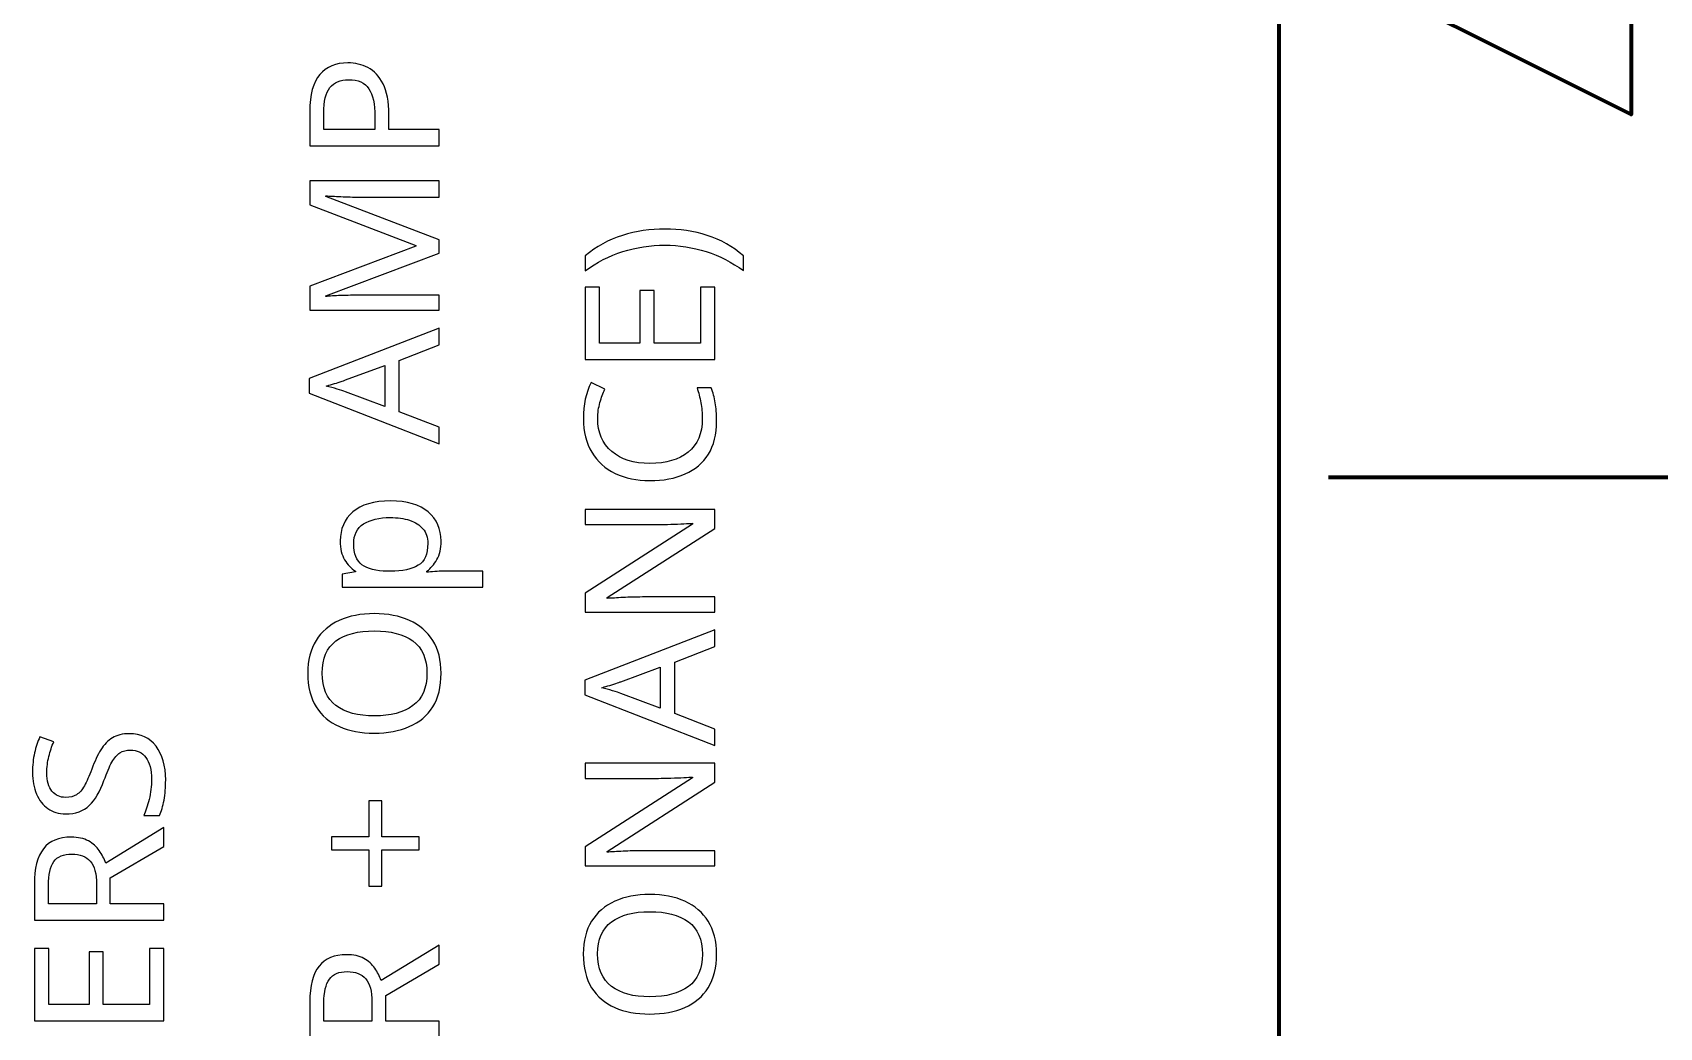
# Model space of a CAD drawing. Header units: inches. Extents: x -6.7 to 20.3, y -5.6 to 12.6.
# Drawn here: x -0.439 to 1.056, y 1.077 to 1.991 of the extents above; entities that cross this region are included whole.
import ezdxf

# ---------------------------------------------------------------- set-up
doc = ezdxf.new("R2010")
doc.units = ezdxf.units.IN
doc.header["$MEASUREMENT"] = 0
doc.layers.add('Layer 1', color=7, linetype='Continuous')

msp = doc.modelspace()

# ---------------------------------------------------------------- linework, layer by layer
at = {"layer": 'Layer 1', "color": 240, "lineweight": 211}
for points in [[(0.7065, 2.2773), (0.7065, 2.2773), (0.7065, -0.4698), (0.7065, -0.4698)], [(5.2797, 1.5818), (5.2797, 1.5818), (0.7522, 1.5818), (0.7522, 1.5818)]]:
    msp.add_open_spline(points, degree=3, dxfattribs=at)
at = {"layer": 'Layer 1', "color": 240, "lineweight": 106}
msp.add_open_spline([(0.7065, 2.0772), (0.7065, 2.0772), (1.0304, 1.9152), (1.0304, 1.9152), (1.0304, 1.9152), (1.0304, 2.2392), (1.0304, 2.2392), (1.0304, 2.2392), (0.7065, 2.0772), (0.7065, 2.0772)], degree=3, knots=[0, 0, 0, 0, 0.333333, 0.333333, 0.333333, 0.666667, 0.666667, 0.666667, 1, 1, 1, 1], dxfattribs=at)
at = {"layer": 'Layer 1', "color": 250}
for points, knots in [([(-0.1841, 1.9181), (-0.1841, 1.9337), (-0.181, 1.945), (-0.1749, 1.9521), (-0.1688, 1.9592), (-0.1602, 1.9628), (-0.1491, 1.9628), (-0.1425, 1.9628), (-0.1364, 1.9613), (-0.1306, 1.9584), (-0.1249, 1.9554), (-0.1203, 1.9505), (-0.1167, 1.9436), (-0.1132, 1.9366), (-0.1114, 1.9272), (-0.1114, 1.9153), (-0.1114, 1.9153), (-0.1114, 1.9016), (-0.1114, 1.9016), (-0.1114, 1.9016), (-0.0651, 1.9016), (-0.0651, 1.9016), (-0.0651, 1.9016), (-0.0651, 1.8866), (-0.0651, 1.8866), (-0.0651, 1.8866), (-0.1841, 1.8866), (-0.1841, 1.8866), (-0.1841, 1.8866), (-0.1841, 1.9181), (-0.1841, 1.9181)], [0, 0, 0, 0, 0.1, 0.1, 0.1, 0.2, 0.2, 0.2, 0.3, 0.3, 0.3, 0.4, 0.4, 0.4, 0.5, 0.5, 0.5, 0.6, 0.6, 0.6, 0.7, 0.7, 0.7, 0.8, 0.8, 0.8, 0.9, 0.9, 0.9, 1, 1, 1, 1]), ([(-0.1712, 1.9168), (-0.1712, 1.9168), (-0.1712, 1.9016), (-0.1712, 1.9016), (-0.1712, 1.9016), (-0.1242, 1.9016), (-0.1242, 1.9016), (-0.1242, 1.9016), (-0.1242, 1.9136), (-0.1242, 1.9136), (-0.1242, 1.925), (-0.1261, 1.9334), (-0.1297, 1.939), (-0.1334, 1.9445), (-0.1396, 1.9473), (-0.1484, 1.9473), (-0.1561, 1.9473), (-0.1618, 1.9449), (-0.1656, 1.94), (-0.1693, 1.9351), (-0.1712, 1.9274), (-0.1712, 1.9168)], [0, 0, 0, 0, 0.142857, 0.142857, 0.142857, 0.285714, 0.285714, 0.285714, 0.428571, 0.428571, 0.428571, 0.571429, 0.571429, 0.571429, 0.714286, 0.714286, 0.714286, 0.857143, 0.857143, 0.857143, 1, 1, 1, 1]), ([(-0.0651, 1.788), (-0.0651, 1.788), (-0.1694, 1.7488), (-0.1694, 1.7488), (-0.1694, 1.7488), (-0.1694, 1.7481), (-0.1694, 1.7481), (-0.1659, 1.7485), (-0.1613, 1.7488), (-0.1555, 1.749), (-0.1496, 1.7492), (-0.1436, 1.7493), (-0.1372, 1.7493), (-0.1372, 1.7493), (-0.0651, 1.7493), (-0.0651, 1.7493), (-0.0651, 1.7493), (-0.0651, 1.7355), (-0.0651, 1.7355), (-0.0651, 1.7355), (-0.1841, 1.7355), (-0.1841, 1.7355), (-0.1841, 1.7355), (-0.1841, 1.7576), (-0.1841, 1.7576), (-0.1841, 1.7576), (-0.0866, 1.7943), (-0.0866, 1.7943), (-0.0866, 1.7943), (-0.0866, 1.795), (-0.0866, 1.795), (-0.0866, 1.795), (-0.1841, 1.8323), (-0.1841, 1.8323), (-0.1841, 1.8323), (-0.1841, 1.8543), (-0.1841, 1.8543), (-0.1841, 1.8543), (-0.0651, 1.8543), (-0.0651, 1.8543), (-0.0651, 1.8543), (-0.0651, 1.8395), (-0.0651, 1.8395), (-0.0651, 1.8395), (-0.1382, 1.8395), (-0.1382, 1.8395), (-0.144, 1.8395), (-0.1497, 1.8396), (-0.1554, 1.8399), (-0.1611, 1.8402), (-0.1657, 1.8404), (-0.1692, 1.8406), (-0.1692, 1.8406), (-0.1692, 1.84), (-0.1692, 1.84), (-0.1692, 1.84), (-0.0651, 1.8003), (-0.0651, 1.8003), (-0.0651, 1.8003), (-0.0651, 1.788), (-0.0651, 1.788)], [0, 0, 0, 0, 0.05, 0.05, 0.05, 0.1, 0.1, 0.1, 0.15, 0.15, 0.15, 0.2, 0.2, 0.2, 0.25, 0.25, 0.25, 0.3, 0.3, 0.3, 0.35, 0.35, 0.35, 0.4, 0.4, 0.4, 0.45, 0.45, 0.45, 0.5, 0.5, 0.5, 0.55, 0.55, 0.55, 0.6, 0.6, 0.6, 0.65, 0.65, 0.65, 0.7, 0.7, 0.7, 0.75, 0.75, 0.75, 0.8, 0.8, 0.8, 0.85, 0.85, 0.85, 0.9, 0.9, 0.9, 0.95, 0.95, 0.95, 1, 1, 1, 1]), ([(0.1424, 1.8101), (0.1559, 1.8101), (0.1688, 1.8082), (0.1812, 1.8042), (0.1936, 1.8003), (0.2047, 1.7941), (0.2144, 1.7856), (0.2144, 1.7856), (0.2144, 1.772), (0.2144, 1.772), (0.204, 1.7796), (0.1926, 1.7854), (0.1802, 1.7894), (0.1678, 1.7933), (0.1552, 1.7953), (0.1423, 1.7953), (0.129, 1.7953), (0.1162, 1.7933), (0.1036, 1.7894), (0.0911, 1.7854), (0.0796, 1.7796), (0.0691, 1.7718), (0.0691, 1.7718), (0.0691, 1.7856), (0.0691, 1.7856), (0.0792, 1.7941), (0.0906, 1.8003), (0.1032, 1.8042), (0.1158, 1.8082), (0.1289, 1.8101), (0.1424, 1.8101)], [0, 0, 0, 0, 0.1, 0.1, 0.1, 0.2, 0.2, 0.2, 0.3, 0.3, 0.3, 0.4, 0.4, 0.4, 0.5, 0.5, 0.5, 0.6, 0.6, 0.6, 0.7, 0.7, 0.7, 0.8, 0.8, 0.8, 0.9, 0.9, 0.9, 1, 1, 1, 1]), ([(0.1881, 1.7568), (0.1881, 1.7568), (0.1881, 1.6903), (0.1881, 1.6903), (0.1881, 1.6903), (0.0691, 1.6903), (0.0691, 1.6903), (0.0691, 1.6903), (0.0691, 1.7568), (0.0691, 1.7568), (0.0691, 1.7568), (0.0823, 1.7568), (0.0823, 1.7568), (0.0823, 1.7568), (0.0823, 1.7053), (0.0823, 1.7053), (0.0823, 1.7053), (0.1194, 1.7053), (0.1194, 1.7053), (0.1194, 1.7053), (0.1194, 1.7538), (0.1194, 1.7538), (0.1194, 1.7538), (0.1324, 1.7538), (0.1324, 1.7538), (0.1324, 1.7538), (0.1324, 1.7053), (0.1324, 1.7053), (0.1324, 1.7053), (0.1749, 1.7053), (0.1749, 1.7053), (0.1749, 1.7053), (0.1749, 1.7568), (0.1749, 1.7568), (0.1749, 1.7568), (0.1881, 1.7568), (0.1881, 1.7568)], [0, 0, 0, 0, 0.083333, 0.083333, 0.083333, 0.166667, 0.166667, 0.166667, 0.25, 0.25, 0.25, 0.333333, 0.333333, 0.333333, 0.416667, 0.416667, 0.416667, 0.5, 0.5, 0.5, 0.583333, 0.583333, 0.583333, 0.666667, 0.666667, 0.666667, 0.75, 0.75, 0.75, 0.833333, 0.833333, 0.833333, 0.916667, 0.916667, 0.916667, 1, 1, 1, 1]), ([(-0.0651, 1.7036), (-0.0651, 1.7036), (-0.1019, 1.6893), (-0.1019, 1.6893), (-0.1019, 1.6893), (-0.1019, 1.6421), (-0.1019, 1.6421), (-0.1019, 1.6421), (-0.0651, 1.628), (-0.0651, 1.628), (-0.0651, 1.628), (-0.0651, 1.6128), (-0.0651, 1.6128), (-0.0651, 1.6128), (-0.1846, 1.6593), (-0.1846, 1.6593), (-0.1846, 1.6593), (-0.1846, 1.6728), (-0.1846, 1.6728), (-0.1846, 1.6728), (-0.0651, 1.7191), (-0.0651, 1.7191), (-0.0651, 1.7191), (-0.0651, 1.7036), (-0.0651, 1.7036)], [0, 0, 0, 0, 0.125, 0.125, 0.125, 0.25, 0.25, 0.25, 0.375, 0.375, 0.375, 0.5, 0.5, 0.5, 0.625, 0.625, 0.625, 0.75, 0.75, 0.75, 0.875, 0.875, 0.875, 1, 1, 1, 1]), ([(-0.1512, 1.6715), (-0.1521, 1.6711), (-0.1537, 1.6706), (-0.1561, 1.6698), (-0.1584, 1.669), (-0.1608, 1.6683), (-0.1633, 1.6676), (-0.1658, 1.6668), (-0.1677, 1.6663), (-0.1691, 1.6658), (-0.1656, 1.665), (-0.1622, 1.6641), (-0.159, 1.6631), (-0.1557, 1.6621), (-0.1531, 1.6613), (-0.1512, 1.6606), (-0.1512, 1.6606), (-0.1152, 1.6471), (-0.1152, 1.6471), (-0.1152, 1.6471), (-0.1152, 1.6848), (-0.1152, 1.6848), (-0.1152, 1.6848), (-0.1512, 1.6715), (-0.1512, 1.6715)], [0, 0, 0, 0, 0.125, 0.125, 0.125, 0.25, 0.25, 0.25, 0.375, 0.375, 0.375, 0.5, 0.5, 0.5, 0.625, 0.625, 0.625, 0.75, 0.75, 0.75, 0.875, 0.875, 0.875, 1, 1, 1, 1]), ([(0.0806, 1.636), (0.0806, 1.6232), (0.0849, 1.6131), (0.0934, 1.6058), (0.102, 1.5985), (0.1137, 1.5948), (0.1286, 1.5948), (0.1434, 1.5948), (0.1551, 1.5982), (0.1637, 1.6051), (0.1723, 1.6119), (0.1766, 1.6221), (0.1766, 1.6358), (0.1766, 1.641), (0.1762, 1.646), (0.1753, 1.6506), (0.1744, 1.6553), (0.1733, 1.6599), (0.1719, 1.6643), (0.1719, 1.6643), (0.1849, 1.6643), (0.1849, 1.6643), (0.1866, 1.6599), (0.1878, 1.6553), (0.1886, 1.6506), (0.1894, 1.6458), (0.1898, 1.6402), (0.1898, 1.6336), (0.1898, 1.6215), (0.1873, 1.6114), (0.1823, 1.6033), (0.1773, 1.5952), (0.1702, 1.5891), (0.1609, 1.5851), (0.1517, 1.581), (0.1409, 1.579), (0.1284, 1.579), (0.1164, 1.579), (0.1059, 1.5812), (0.0967, 1.5856), (0.0875, 1.5899), (0.0804, 1.5964), (0.0752, 1.605), (0.07, 1.6135), (0.0674, 1.6239), (0.0674, 1.6361), (0.0674, 1.6487), (0.0698, 1.6596), (0.0744, 1.669), (0.0744, 1.669), (0.0871, 1.663), (0.0871, 1.663), (0.0854, 1.6593), (0.0839, 1.6552), (0.0826, 1.6507), (0.0813, 1.6462), (0.0806, 1.6413), (0.0806, 1.636)], [0, 0, 0, 0, 0.052632, 0.052632, 0.052632, 0.105263, 0.105263, 0.105263, 0.157895, 0.157895, 0.157895, 0.210526, 0.210526, 0.210526, 0.263158, 0.263158, 0.263158, 0.315789, 0.315789, 0.315789, 0.368421, 0.368421, 0.368421, 0.421053, 0.421053, 0.421053, 0.473684, 0.473684, 0.473684, 0.526316, 0.526316, 0.526316, 0.578947, 0.578947, 0.578947, 0.631579, 0.631579, 0.631579, 0.684211, 0.684211, 0.684211, 0.736842, 0.736842, 0.736842, 0.789474, 0.789474, 0.789474, 0.842105, 0.842105, 0.842105, 0.894737, 0.894737, 0.894737, 0.947368, 0.947368, 0.947368, 1, 1, 1, 1]), ([(-0.1561, 1.5236), (-0.1561, 1.5346), (-0.1522, 1.5435), (-0.1446, 1.5502), (-0.1369, 1.557), (-0.1253, 1.5603), (-0.1099, 1.5603), (-0.0947, 1.5603), (-0.0831, 1.557), (-0.0752, 1.5502), (-0.0673, 1.5435), (-0.0634, 1.5346), (-0.0634, 1.5235), (-0.0634, 1.5166), (-0.0647, 1.5109), (-0.0673, 1.5064), (-0.0699, 1.5019), (-0.0729, 1.4984), (-0.0764, 1.4958), (-0.0764, 1.4958), (-0.0764, 1.4948), (-0.0764, 1.4948), (-0.0745, 1.495), (-0.0721, 1.4953), (-0.0692, 1.4955), (-0.0663, 1.4957), (-0.0638, 1.4958), (-0.0617, 1.4958), (-0.0617, 1.4958), (-0.0251, 1.4958), (-0.0251, 1.4958), (-0.0251, 1.4958), (-0.0251, 1.4811), (-0.0251, 1.4811), (-0.0251, 1.4811), (-0.1544, 1.4811), (-0.1544, 1.4811), (-0.1544, 1.4811), (-0.1544, 1.4931), (-0.1544, 1.4931), (-0.1544, 1.4931), (-0.1422, 1.4951), (-0.1422, 1.4951), (-0.1422, 1.4951), (-0.1422, 1.4958), (-0.1422, 1.4958), (-0.1461, 1.4985), (-0.1494, 1.502), (-0.1521, 1.5063), (-0.1547, 1.5106), (-0.1561, 1.5164), (-0.1561, 1.5236)], [0, 0, 0, 0, 0.058824, 0.058824, 0.058824, 0.117647, 0.117647, 0.117647, 0.176471, 0.176471, 0.176471, 0.235294, 0.235294, 0.235294, 0.294118, 0.294118, 0.294118, 0.352941, 0.352941, 0.352941, 0.411765, 0.411765, 0.411765, 0.470588, 0.470588, 0.470588, 0.529412, 0.529412, 0.529412, 0.588235, 0.588235, 0.588235, 0.647059, 0.647059, 0.647059, 0.705882, 0.705882, 0.705882, 0.764706, 0.764706, 0.764706, 0.823529, 0.823529, 0.823529, 0.882353, 0.882353, 0.882353, 0.941176, 0.941176, 0.941176, 1, 1, 1, 1]), ([(-0.1437, 1.521), (-0.1437, 1.5119), (-0.1412, 1.5055), (-0.1361, 1.5017), (-0.1309, 1.498), (-0.1232, 1.496), (-0.1127, 1.4958), (-0.1127, 1.4958), (-0.1099, 1.4958), (-0.1099, 1.4958), (-0.0989, 1.4958), (-0.0904, 1.4976), (-0.0845, 1.5012), (-0.0785, 1.5048), (-0.0756, 1.5115), (-0.0756, 1.5213), (-0.0756, 1.5268), (-0.0771, 1.5312), (-0.0801, 1.5347), (-0.0831, 1.5382), (-0.0871, 1.5408), (-0.0923, 1.5426), (-0.0975, 1.5443), (-0.1034, 1.5451), (-0.1101, 1.5451), (-0.1203, 1.5451), (-0.1284, 1.5432), (-0.1346, 1.5392), (-0.1407, 1.5353), (-0.1437, 1.5292), (-0.1437, 1.521)], [0, 0, 0, 0, 0.1, 0.1, 0.1, 0.2, 0.2, 0.2, 0.3, 0.3, 0.3, 0.4, 0.4, 0.4, 0.5, 0.5, 0.5, 0.6, 0.6, 0.6, 0.7, 0.7, 0.7, 0.8, 0.8, 0.8, 0.9, 0.9, 0.9, 1, 1, 1, 1]), ([(0.1881, 1.5526), (0.1881, 1.5526), (0.1881, 1.5351), (0.1881, 1.5351), (0.1881, 1.5351), (0.0893, 1.4715), (0.0893, 1.4715), (0.0893, 1.4715), (0.0893, 1.4708), (0.0893, 1.4708), (0.0932, 1.471), (0.098, 1.4713), (0.1038, 1.4716), (0.1096, 1.472), (0.1155, 1.4721), (0.1216, 1.4721), (0.1216, 1.4721), (0.1881, 1.4721), (0.1881, 1.4721), (0.1881, 1.4721), (0.1881, 1.4583), (0.1881, 1.4583), (0.1881, 1.4583), (0.0691, 1.4583), (0.0691, 1.4583), (0.0691, 1.4583), (0.0691, 1.4756), (0.0691, 1.4756), (0.0691, 1.4756), (0.1676, 1.5391), (0.1676, 1.5391), (0.1676, 1.5391), (0.1676, 1.5398), (0.1676, 1.5398), (0.1658, 1.5397), (0.1632, 1.5396), (0.1596, 1.5394), (0.156, 1.5392), (0.1522, 1.5391), (0.1479, 1.5389), (0.1437, 1.5387), (0.1398, 1.5386), (0.1363, 1.5386), (0.1363, 1.5386), (0.0691, 1.5386), (0.0691, 1.5386), (0.0691, 1.5386), (0.0691, 1.5526), (0.0691, 1.5526), (0.0691, 1.5526), (0.1881, 1.5526), (0.1881, 1.5526)], [0, 0, 0, 0, 0.058824, 0.058824, 0.058824, 0.117647, 0.117647, 0.117647, 0.176471, 0.176471, 0.176471, 0.235294, 0.235294, 0.235294, 0.294118, 0.294118, 0.294118, 0.352941, 0.352941, 0.352941, 0.411765, 0.411765, 0.411765, 0.470588, 0.470588, 0.470588, 0.529412, 0.529412, 0.529412, 0.588235, 0.588235, 0.588235, 0.647059, 0.647059, 0.647059, 0.705882, 0.705882, 0.705882, 0.764706, 0.764706, 0.764706, 0.823529, 0.823529, 0.823529, 0.882353, 0.882353, 0.882353, 0.941176, 0.941176, 0.941176, 1, 1, 1, 1]), ([(-0.1247, 1.4568), (-0.1124, 1.4568), (-0.1016, 1.4547), (-0.0925, 1.4506), (-0.0833, 1.4464), (-0.0762, 1.4403), (-0.0711, 1.4322), (-0.0659, 1.424), (-0.0634, 1.414), (-0.0634, 1.402), (-0.0634, 1.3897), (-0.0659, 1.3794), (-0.0711, 1.3712), (-0.0762, 1.3631), (-0.0833, 1.357), (-0.0926, 1.353), (-0.1018, 1.349), (-0.1126, 1.347), (-0.1249, 1.347), (-0.1371, 1.347), (-0.1478, 1.349), (-0.1569, 1.353), (-0.166, 1.357), (-0.1731, 1.3631), (-0.1782, 1.3712), (-0.1833, 1.3794), (-0.1859, 1.3897), (-0.1859, 1.4022), (-0.1859, 1.414), (-0.1834, 1.424), (-0.1783, 1.4322), (-0.1732, 1.4403), (-0.1661, 1.4464), (-0.157, 1.4506), (-0.1478, 1.4547), (-0.1371, 1.4568), (-0.1247, 1.4568)], [0, 0, 0, 0, 0.083333, 0.083333, 0.083333, 0.166667, 0.166667, 0.166667, 0.25, 0.25, 0.25, 0.333333, 0.333333, 0.333333, 0.416667, 0.416667, 0.416667, 0.5, 0.5, 0.5, 0.583333, 0.583333, 0.583333, 0.666667, 0.666667, 0.666667, 0.75, 0.75, 0.75, 0.833333, 0.833333, 0.833333, 0.916667, 0.916667, 0.916667, 1, 1, 1, 1]), ([(-0.1247, 1.3628), (-0.1097, 1.3628), (-0.0979, 1.366), (-0.0893, 1.3723), (-0.0807, 1.3787), (-0.0764, 1.3885), (-0.0764, 1.402), (-0.0764, 1.4155), (-0.0807, 1.4254), (-0.0893, 1.4317), (-0.0979, 1.4379), (-0.1097, 1.441), (-0.1247, 1.441), (-0.1397, 1.441), (-0.1515, 1.4379), (-0.16, 1.4317), (-0.1685, 1.4254), (-0.1727, 1.4156), (-0.1727, 1.4022), (-0.1727, 1.3887), (-0.1685, 1.3788), (-0.16, 1.3724), (-0.1515, 1.366), (-0.1397, 1.3628), (-0.1247, 1.3628)], [0, 0, 0, 0, 0.125, 0.125, 0.125, 0.25, 0.25, 0.25, 0.375, 0.375, 0.375, 0.5, 0.5, 0.5, 0.625, 0.625, 0.625, 0.75, 0.75, 0.75, 0.875, 0.875, 0.875, 1, 1, 1, 1]), ([(0.1881, 1.4265), (0.1881, 1.4265), (0.1513, 1.4121), (0.1513, 1.4121), (0.1513, 1.4121), (0.1513, 1.365), (0.1513, 1.365), (0.1513, 1.365), (0.1881, 1.3508), (0.1881, 1.3508), (0.1881, 1.3508), (0.1881, 1.3357), (0.1881, 1.3357), (0.1881, 1.3357), (0.0686, 1.3822), (0.0686, 1.3822), (0.0686, 1.3822), (0.0686, 1.3957), (0.0686, 1.3957), (0.0686, 1.3957), (0.1881, 1.442), (0.1881, 1.442), (0.1881, 1.442), (0.1881, 1.4265), (0.1881, 1.4265)], [0, 0, 0, 0, 0.125, 0.125, 0.125, 0.25, 0.25, 0.25, 0.375, 0.375, 0.375, 0.5, 0.5, 0.5, 0.625, 0.625, 0.625, 0.75, 0.75, 0.75, 0.875, 0.875, 0.875, 1, 1, 1, 1]), ([(0.1019, 1.3943), (0.1011, 1.394), (0.0994, 1.3934), (0.0971, 1.3927), (0.0948, 1.3919), (0.0924, 1.3911), (0.0899, 1.3904), (0.0874, 1.3897), (0.0854, 1.3891), (0.0841, 1.3887), (0.0876, 1.3879), (0.0909, 1.387), (0.0942, 1.386), (0.0975, 1.385), (0.1001, 1.3842), (0.1019, 1.3835), (0.1019, 1.3835), (0.1379, 1.37), (0.1379, 1.37), (0.1379, 1.37), (0.1379, 1.4076), (0.1379, 1.4076), (0.1379, 1.4076), (0.1019, 1.3943), (0.1019, 1.3943)], [0, 0, 0, 0, 0.125, 0.125, 0.125, 0.25, 0.25, 0.25, 0.375, 0.375, 0.375, 0.5, 0.5, 0.5, 0.625, 0.625, 0.625, 0.75, 0.75, 0.75, 0.875, 0.875, 0.875, 1, 1, 1, 1]), ([(-0.35, 1.3465), (-0.3395, 1.3465), (-0.3313, 1.3426), (-0.3254, 1.335), (-0.3195, 1.3273), (-0.3165, 1.317), (-0.3165, 1.304), (-0.3165, 1.2973), (-0.317, 1.2911), (-0.318, 1.2855), (-0.319, 1.2798), (-0.3204, 1.2751), (-0.3222, 1.2713), (-0.3222, 1.2713), (-0.3365, 1.2713), (-0.3365, 1.2713), (-0.3348, 1.2753), (-0.3332, 1.2803), (-0.3317, 1.2862), (-0.3303, 1.2922), (-0.3295, 1.2983), (-0.3295, 1.3046), (-0.3295, 1.3135), (-0.3313, 1.3202), (-0.3347, 1.3247), (-0.3382, 1.3292), (-0.3428, 1.3315), (-0.3487, 1.3315), (-0.3526, 1.3315), (-0.3559, 1.3306), (-0.3585, 1.329), (-0.3612, 1.3273), (-0.3637, 1.3245), (-0.366, 1.3204), (-0.3682, 1.3163), (-0.3707, 1.3107), (-0.3732, 1.3035), (-0.3769, 1.2934), (-0.3814, 1.2857), (-0.3867, 1.2806), (-0.392, 1.2754), (-0.3993, 1.2728), (-0.4085, 1.2728), (-0.4149, 1.2728), (-0.4203, 1.2744), (-0.4248, 1.2777), (-0.4293, 1.2809), (-0.4328, 1.2853), (-0.4352, 1.2911), (-0.4377, 1.2968), (-0.4389, 1.3034), (-0.4389, 1.3108), (-0.4389, 1.3174), (-0.4383, 1.3234), (-0.437, 1.3288), (-0.4358, 1.3343), (-0.4342, 1.3392), (-0.4322, 1.3436), (-0.4322, 1.3436), (-0.4194, 1.339), (-0.4194, 1.339), (-0.4212, 1.3349), (-0.4227, 1.3304), (-0.4239, 1.3256), (-0.4251, 1.3207), (-0.4257, 1.3157), (-0.4257, 1.3105), (-0.4257, 1.303), (-0.4241, 1.2974), (-0.421, 1.2936), (-0.4178, 1.2899), (-0.4136, 1.288), (-0.4084, 1.288), (-0.4044, 1.288), (-0.401, 1.2888), (-0.3984, 1.2905), (-0.3957, 1.2921), (-0.3933, 1.2949), (-0.3912, 1.2986), (-0.3891, 1.3024), (-0.3868, 1.3075), (-0.3844, 1.314), (-0.3818, 1.321), (-0.3791, 1.3269), (-0.3761, 1.3317), (-0.3732, 1.3366), (-0.3697, 1.3402), (-0.3655, 1.3427), (-0.3614, 1.3452), (-0.3563, 1.3465), (-0.35, 1.3465)], [0, 0, 0, 0, 0.033333, 0.033333, 0.033333, 0.066667, 0.066667, 0.066667, 0.1, 0.1, 0.1, 0.133333, 0.133333, 0.133333, 0.166667, 0.166667, 0.166667, 0.2, 0.2, 0.2, 0.233333, 0.233333, 0.233333, 0.266667, 0.266667, 0.266667, 0.3, 0.3, 0.3, 0.333333, 0.333333, 0.333333, 0.366667, 0.366667, 0.366667, 0.4, 0.4, 0.4, 0.433333, 0.433333, 0.433333, 0.466667, 0.466667, 0.466667, 0.5, 0.5, 0.5, 0.533333, 0.533333, 0.533333, 0.566667, 0.566667, 0.566667, 0.6, 0.6, 0.6, 0.633333, 0.633333, 0.633333, 0.666667, 0.666667, 0.666667, 0.7, 0.7, 0.7, 0.733333, 0.733333, 0.733333, 0.766667, 0.766667, 0.766667, 0.8, 0.8, 0.8, 0.833333, 0.833333, 0.833333, 0.866667, 0.866667, 0.866667, 0.9, 0.9, 0.9, 0.933333, 0.933333, 0.933333, 0.966667, 0.966667, 0.966667, 1, 1, 1, 1]), ([(0.1881, 1.3195), (0.1881, 1.3195), (0.1881, 1.302), (0.1881, 1.302), (0.1881, 1.302), (0.0893, 1.2383), (0.0893, 1.2383), (0.0893, 1.2383), (0.0893, 1.2377), (0.0893, 1.2377), (0.0932, 1.2379), (0.098, 1.2382), (0.1038, 1.2385), (0.1096, 1.2388), (0.1155, 1.239), (0.1216, 1.239), (0.1216, 1.239), (0.1881, 1.239), (0.1881, 1.239), (0.1881, 1.239), (0.1881, 1.2252), (0.1881, 1.2252), (0.1881, 1.2252), (0.0691, 1.2252), (0.0691, 1.2252), (0.0691, 1.2252), (0.0691, 1.2425), (0.0691, 1.2425), (0.0691, 1.2425), (0.1676, 1.306), (0.1676, 1.306), (0.1676, 1.306), (0.1676, 1.3067), (0.1676, 1.3067), (0.1658, 1.3065), (0.1632, 1.3064), (0.1596, 1.3062), (0.156, 1.3061), (0.1522, 1.3059), (0.1479, 1.3057), (0.1437, 1.3056), (0.1398, 1.3055), (0.1363, 1.3055), (0.1363, 1.3055), (0.0691, 1.3055), (0.0691, 1.3055), (0.0691, 1.3055), (0.0691, 1.3195), (0.0691, 1.3195), (0.0691, 1.3195), (0.1881, 1.3195), (0.1881, 1.3195)], [0, 0, 0, 0, 0.058824, 0.058824, 0.058824, 0.117647, 0.117647, 0.117647, 0.176471, 0.176471, 0.176471, 0.235294, 0.235294, 0.235294, 0.294118, 0.294118, 0.294118, 0.352941, 0.352941, 0.352941, 0.411765, 0.411765, 0.411765, 0.470588, 0.470588, 0.470588, 0.529412, 0.529412, 0.529412, 0.588235, 0.588235, 0.588235, 0.647059, 0.647059, 0.647059, 0.705882, 0.705882, 0.705882, 0.764706, 0.764706, 0.764706, 0.823529, 0.823529, 0.823529, 0.882353, 0.882353, 0.882353, 0.941176, 0.941176, 0.941176, 1, 1, 1, 1]), ([(-0.1297, 1.2517), (-0.1297, 1.2517), (-0.1297, 1.2848), (-0.1297, 1.2848), (-0.1297, 1.2848), (-0.1179, 1.2848), (-0.1179, 1.2848), (-0.1179, 1.2848), (-0.1179, 1.2517), (-0.1179, 1.2517), (-0.1179, 1.2517), (-0.0836, 1.2517), (-0.0836, 1.2517), (-0.0836, 1.2517), (-0.0836, 1.2397), (-0.0836, 1.2397), (-0.0836, 1.2397), (-0.1179, 1.2397), (-0.1179, 1.2397), (-0.1179, 1.2397), (-0.1179, 1.2065), (-0.1179, 1.2065), (-0.1179, 1.2065), (-0.1297, 1.2065), (-0.1297, 1.2065), (-0.1297, 1.2065), (-0.1297, 1.2397), (-0.1297, 1.2397), (-0.1297, 1.2397), (-0.1642, 1.2397), (-0.1642, 1.2397), (-0.1642, 1.2397), (-0.1642, 1.2517), (-0.1642, 1.2517), (-0.1642, 1.2517), (-0.1297, 1.2517), (-0.1297, 1.2517)], [0, 0, 0, 0, 0.083333, 0.083333, 0.083333, 0.166667, 0.166667, 0.166667, 0.25, 0.25, 0.25, 0.333333, 0.333333, 0.333333, 0.416667, 0.416667, 0.416667, 0.5, 0.5, 0.5, 0.583333, 0.583333, 0.583333, 0.666667, 0.666667, 0.666667, 0.75, 0.75, 0.75, 0.833333, 0.833333, 0.833333, 0.916667, 0.916667, 0.916667, 1, 1, 1, 1]), ([(-0.4372, 1.2082), (-0.4372, 1.2229), (-0.4344, 1.2338), (-0.4288, 1.2409), (-0.4232, 1.248), (-0.4147, 1.2515), (-0.4034, 1.2515), (-0.397, 1.2515), (-0.3918, 1.2503), (-0.3875, 1.248), (-0.3833, 1.2456), (-0.38, 1.2427), (-0.3775, 1.2391), (-0.375, 1.2355), (-0.373, 1.2316), (-0.3715, 1.2276), (-0.3715, 1.2276), (-0.3182, 1.2603), (-0.3182, 1.2603), (-0.3182, 1.2603), (-0.3182, 1.2428), (-0.3182, 1.2428), (-0.3182, 1.2428), (-0.3674, 1.214), (-0.3674, 1.214), (-0.3674, 1.214), (-0.3674, 1.1903), (-0.3674, 1.1903), (-0.3674, 1.1903), (-0.3182, 1.1903), (-0.3182, 1.1903), (-0.3182, 1.1903), (-0.3182, 1.1753), (-0.3182, 1.1753), (-0.3182, 1.1753), (-0.4372, 1.1753), (-0.4372, 1.1753), (-0.4372, 1.1753), (-0.4372, 1.2082), (-0.4372, 1.2082)], [0, 0, 0, 0, 0.076923, 0.076923, 0.076923, 0.153846, 0.153846, 0.153846, 0.230769, 0.230769, 0.230769, 0.307692, 0.307692, 0.307692, 0.384615, 0.384615, 0.384615, 0.461538, 0.461538, 0.461538, 0.538462, 0.538462, 0.538462, 0.615385, 0.615385, 0.615385, 0.692308, 0.692308, 0.692308, 0.769231, 0.769231, 0.769231, 0.846154, 0.846154, 0.846154, 0.923077, 0.923077, 0.923077, 1, 1, 1, 1]), ([(-0.4242, 1.2073), (-0.4242, 1.2073), (-0.4242, 1.1903), (-0.4242, 1.1903), (-0.4242, 1.1903), (-0.38, 1.1903), (-0.38, 1.1903), (-0.38, 1.1903), (-0.38, 1.2082), (-0.38, 1.2082), (-0.38, 1.2178), (-0.382, 1.2249), (-0.3858, 1.2293), (-0.3896, 1.2338), (-0.3953, 1.236), (-0.4027, 1.236), (-0.4105, 1.236), (-0.416, 1.2336), (-0.4193, 1.229), (-0.4226, 1.2243), (-0.4242, 1.2171), (-0.4242, 1.2073)], [0, 0, 0, 0, 0.142857, 0.142857, 0.142857, 0.285714, 0.285714, 0.285714, 0.428571, 0.428571, 0.428571, 0.571429, 0.571429, 0.571429, 0.714286, 0.714286, 0.714286, 0.857143, 0.857143, 0.857143, 1, 1, 1, 1]), ([(0.1284, 1.1988), (0.1408, 1.1988), (0.1515, 1.1967), (0.1607, 1.1926), (0.1699, 1.1884), (0.177, 1.1823), (0.1821, 1.1742), (0.1872, 1.1661), (0.1898, 1.156), (0.1898, 1.144), (0.1898, 1.1317), (0.1872, 1.1214), (0.1821, 1.1132), (0.177, 1.1051), (0.1698, 1.099), (0.1606, 1.095), (0.1514, 1.091), (0.1406, 1.089), (0.1283, 1.089), (0.116, 1.089), (0.1054, 1.091), (0.0963, 1.095), (0.0872, 1.099), (0.0801, 1.1051), (0.0749, 1.1132), (0.0698, 1.1214), (0.0673, 1.1317), (0.0673, 1.1442), (0.0673, 1.1561), (0.0698, 1.1661), (0.0749, 1.1742), (0.0799, 1.1823), (0.087, 1.1884), (0.0962, 1.1926), (0.1054, 1.1967), (0.1161, 1.1988), (0.1284, 1.1988)], [0, 0, 0, 0, 0.083333, 0.083333, 0.083333, 0.166667, 0.166667, 0.166667, 0.25, 0.25, 0.25, 0.333333, 0.333333, 0.333333, 0.416667, 0.416667, 0.416667, 0.5, 0.5, 0.5, 0.583333, 0.583333, 0.583333, 0.666667, 0.666667, 0.666667, 0.75, 0.75, 0.75, 0.833333, 0.833333, 0.833333, 0.916667, 0.916667, 0.916667, 1, 1, 1, 1]), ([(0.1284, 1.1048), (0.1434, 1.1048), (0.1552, 1.108), (0.1639, 1.1143), (0.1725, 1.1207), (0.1768, 1.1306), (0.1768, 1.144), (0.1768, 1.1576), (0.1725, 1.1674), (0.1639, 1.1737), (0.1552, 1.1799), (0.1434, 1.183), (0.1284, 1.183), (0.1134, 1.183), (0.1017, 1.1799), (0.0932, 1.1737), (0.0847, 1.1674), (0.0804, 1.1576), (0.0804, 1.1442), (0.0804, 1.1307), (0.0847, 1.1208), (0.0932, 1.1144), (0.1017, 1.108), (0.1134, 1.1048), (0.1284, 1.1048)], [0, 0, 0, 0, 0.125, 0.125, 0.125, 0.25, 0.25, 0.25, 0.375, 0.375, 0.375, 0.5, 0.5, 0.5, 0.625, 0.625, 0.625, 0.75, 0.75, 0.75, 0.875, 0.875, 0.875, 1, 1, 1, 1]), ([(-0.1841, 1.1002), (-0.1841, 1.1149), (-0.1812, 1.1259), (-0.1756, 1.1329), (-0.17, 1.14), (-0.1616, 1.1435), (-0.1502, 1.1435), (-0.1439, 1.1435), (-0.1386, 1.1423), (-0.1344, 1.14), (-0.1302, 1.1377), (-0.1268, 1.1347), (-0.1243, 1.1311), (-0.1218, 1.1275), (-0.1198, 1.1237), (-0.1184, 1.1197), (-0.1184, 1.1197), (-0.0651, 1.1523), (-0.0651, 1.1523), (-0.0651, 1.1523), (-0.0651, 1.1348), (-0.0651, 1.1348), (-0.0651, 1.1348), (-0.1142, 1.106), (-0.1142, 1.106), (-0.1142, 1.106), (-0.1142, 1.0823), (-0.1142, 1.0823), (-0.1142, 1.0823), (-0.0651, 1.0823), (-0.0651, 1.0823), (-0.0651, 1.0823), (-0.0651, 1.0673), (-0.0651, 1.0673), (-0.0651, 1.0673), (-0.1841, 1.0673), (-0.1841, 1.0673), (-0.1841, 1.0673), (-0.1841, 1.1002), (-0.1841, 1.1002)], [0, 0, 0, 0, 0.076923, 0.076923, 0.076923, 0.153846, 0.153846, 0.153846, 0.230769, 0.230769, 0.230769, 0.307692, 0.307692, 0.307692, 0.384615, 0.384615, 0.384615, 0.461538, 0.461538, 0.461538, 0.538462, 0.538462, 0.538462, 0.615385, 0.615385, 0.615385, 0.692308, 0.692308, 0.692308, 0.769231, 0.769231, 0.769231, 0.846154, 0.846154, 0.846154, 0.923077, 0.923077, 0.923077, 1, 1, 1, 1]), ([(-0.3182, 1.1492), (-0.3182, 1.1492), (-0.3182, 1.0827), (-0.3182, 1.0827), (-0.3182, 1.0827), (-0.4372, 1.0827), (-0.4372, 1.0827), (-0.4372, 1.0827), (-0.4372, 1.1492), (-0.4372, 1.1492), (-0.4372, 1.1492), (-0.424, 1.1492), (-0.424, 1.1492), (-0.424, 1.1492), (-0.424, 1.0977), (-0.424, 1.0977), (-0.424, 1.0977), (-0.3869, 1.0977), (-0.3869, 1.0977), (-0.3869, 1.0977), (-0.3869, 1.1462), (-0.3869, 1.1462), (-0.3869, 1.1462), (-0.3739, 1.1462), (-0.3739, 1.1462), (-0.3739, 1.1462), (-0.3739, 1.0977), (-0.3739, 1.0977), (-0.3739, 1.0977), (-0.3314, 1.0977), (-0.3314, 1.0977), (-0.3314, 1.0977), (-0.3314, 1.1492), (-0.3314, 1.1492), (-0.3314, 1.1492), (-0.3182, 1.1492), (-0.3182, 1.1492)], [0, 0, 0, 0, 0.083333, 0.083333, 0.083333, 0.166667, 0.166667, 0.166667, 0.25, 0.25, 0.25, 0.333333, 0.333333, 0.333333, 0.416667, 0.416667, 0.416667, 0.5, 0.5, 0.5, 0.583333, 0.583333, 0.583333, 0.666667, 0.666667, 0.666667, 0.75, 0.75, 0.75, 0.833333, 0.833333, 0.833333, 0.916667, 0.916667, 0.916667, 1, 1, 1, 1]), ([(-0.1711, 1.0993), (-0.1711, 1.0993), (-0.1711, 1.0823), (-0.1711, 1.0823), (-0.1711, 1.0823), (-0.1269, 1.0823), (-0.1269, 1.0823), (-0.1269, 1.0823), (-0.1269, 1.1002), (-0.1269, 1.1002), (-0.1269, 1.1098), (-0.1288, 1.1169), (-0.1326, 1.1213), (-0.1365, 1.1258), (-0.1421, 1.128), (-0.1496, 1.128), (-0.1573, 1.128), (-0.1629, 1.1257), (-0.1661, 1.121), (-0.1694, 1.1163), (-0.1711, 1.1091), (-0.1711, 1.0993)], [0, 0, 0, 0, 0.142857, 0.142857, 0.142857, 0.285714, 0.285714, 0.285714, 0.428571, 0.428571, 0.428571, 0.571429, 0.571429, 0.571429, 0.714286, 0.714286, 0.714286, 0.857143, 0.857143, 0.857143, 1, 1, 1, 1])]:
    msp.add_open_spline(points, degree=3, knots=knots, dxfattribs=at)

doc.saveas('drawing.dxf')
